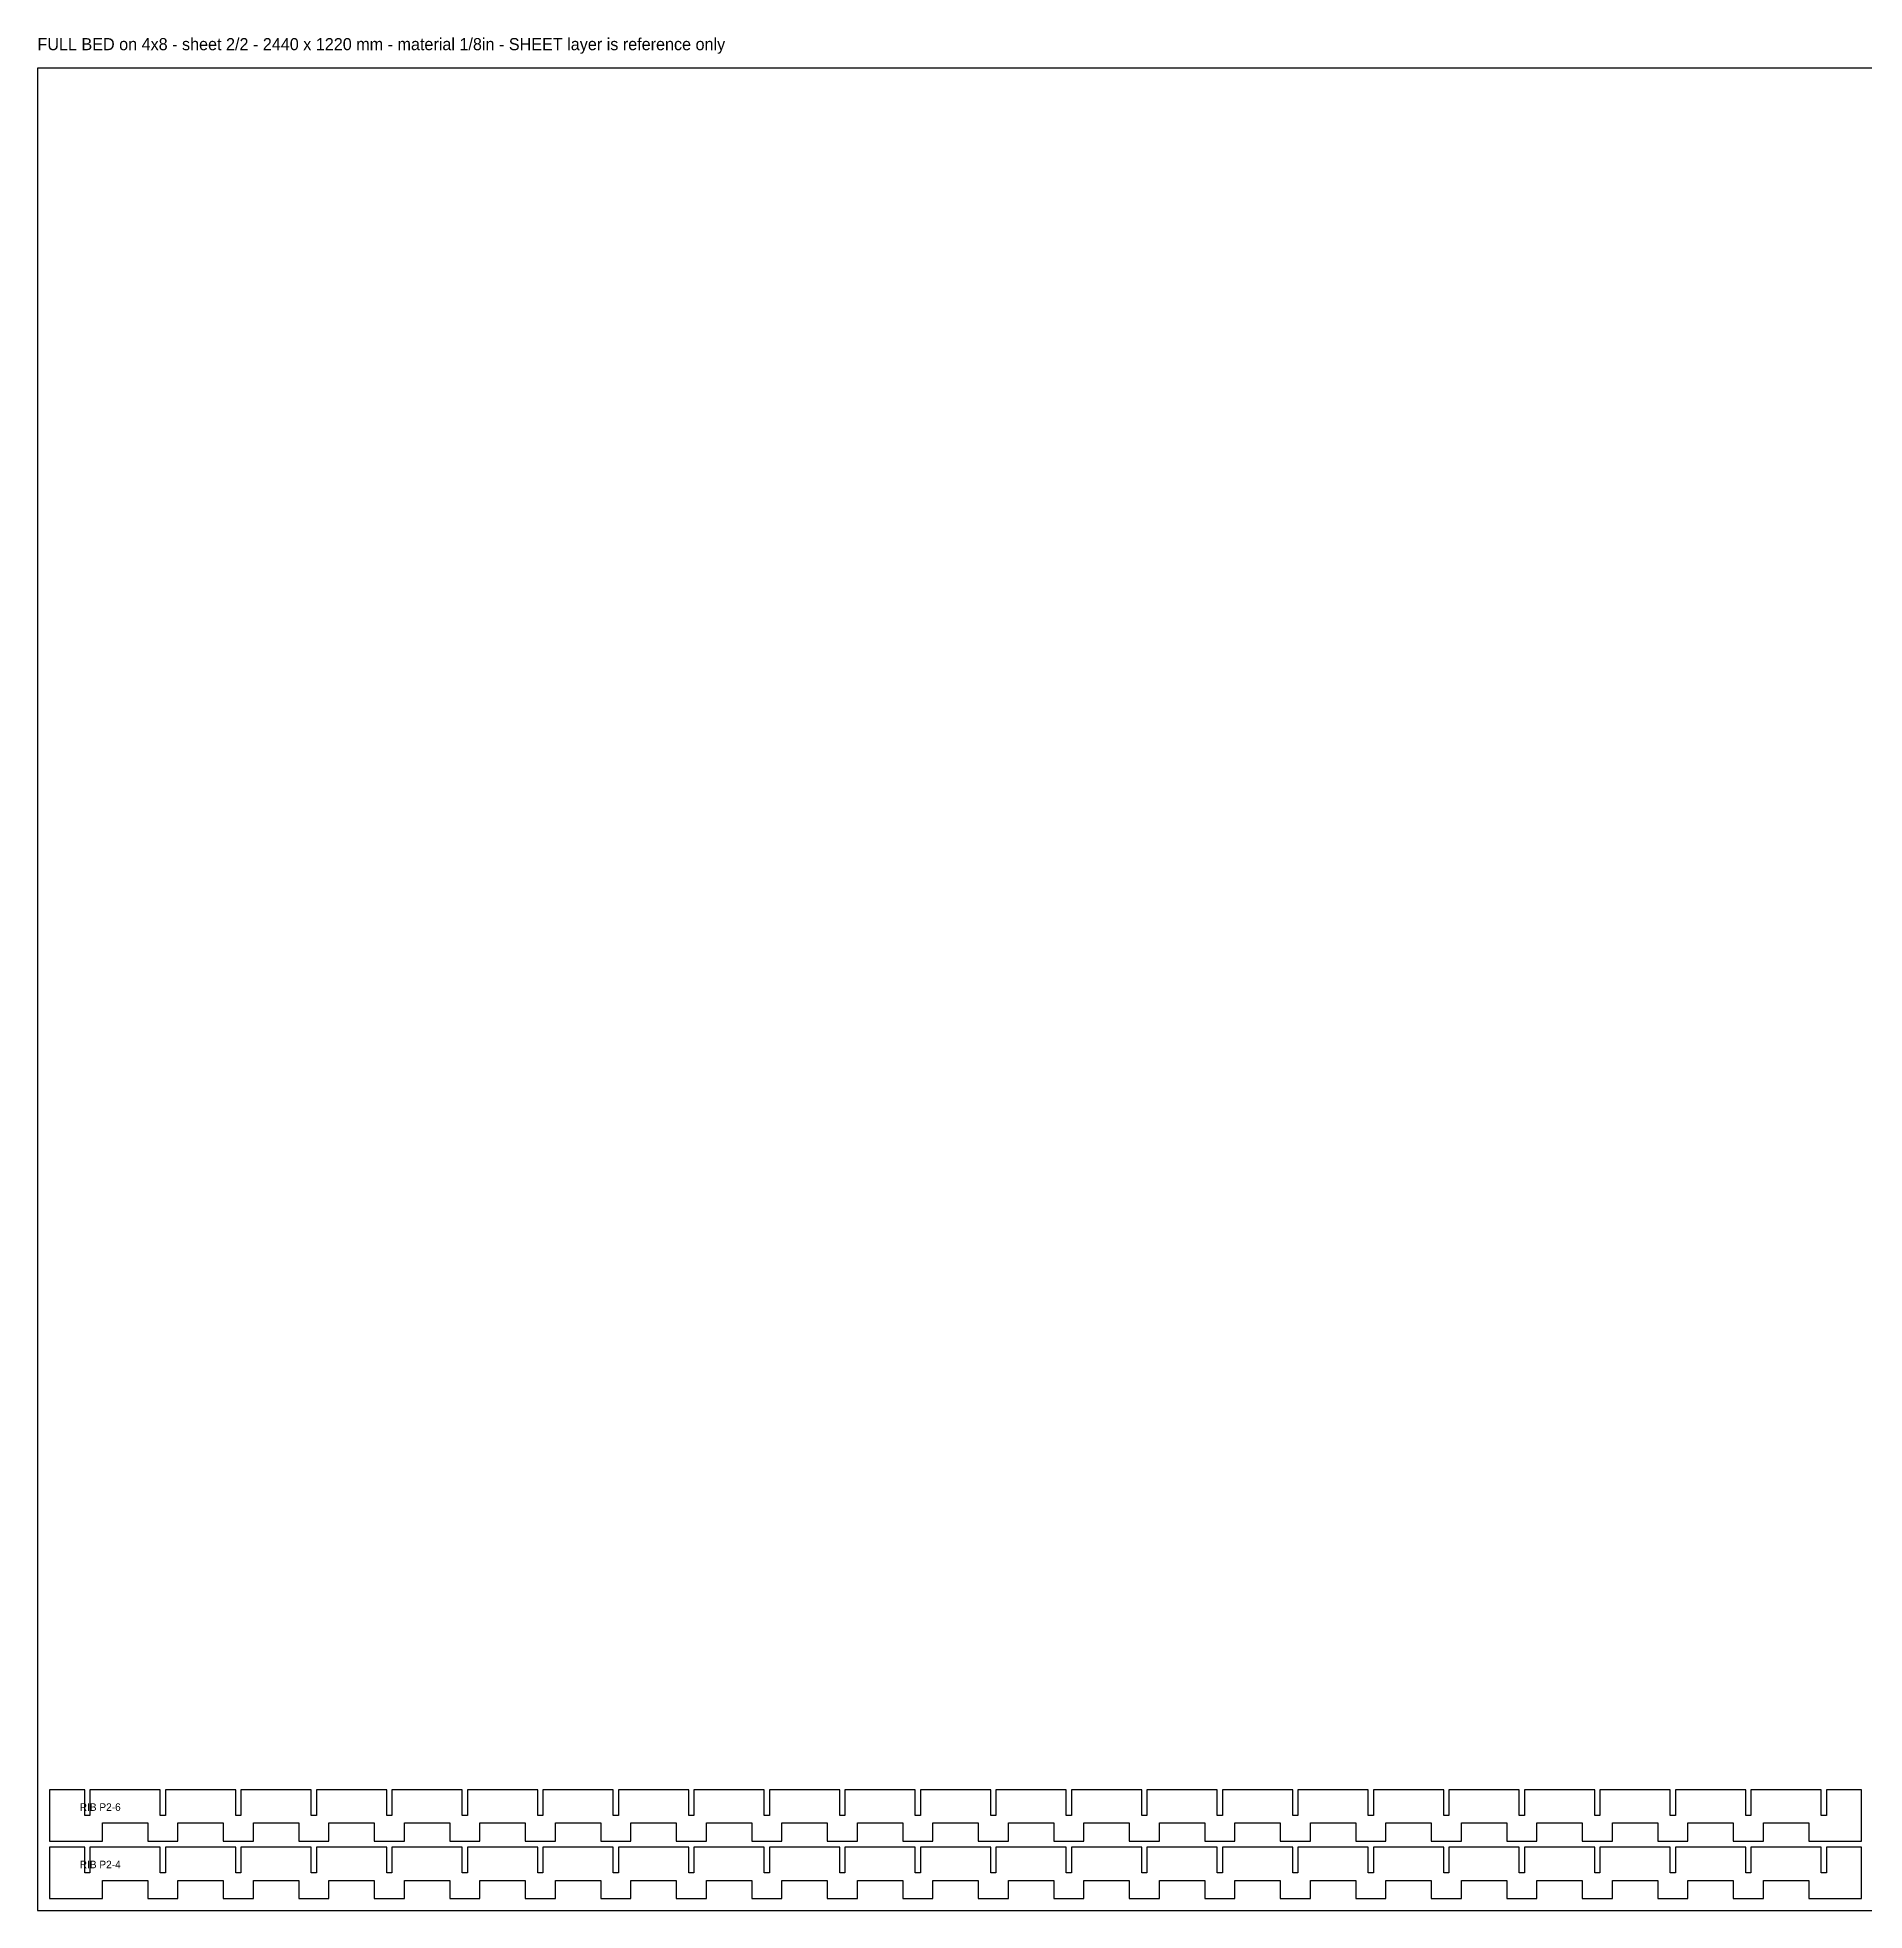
# Model space of a CAD drawing. Header units: millimetres. Extents: x 0 to 2440, y 0 to 2610.
# Drawn here: x 0 to 1210, y 1370 to 2610 of the extents above; entities that cross this region are included whole.
import ezdxf

# ---------------------------------------------------------------- set-up
doc = ezdxf.new("R2010")
doc.units = ezdxf.units.MM
for name, color, linetype in [('CUT', 1, 'Continuous'), ('LABELS', 3, 'Continuous'), ('SHEET', 8, 'Continuous')]:
    doc.layers.add(name, color=color, linetype=linetype)

msp = doc.modelspace()

# ---------------------------------------------------------------- linework, layer by layer
at = {"layer": 'CUT'}
for points in [[(8, 1416), (43, 1416), (43, 1428), (73, 1428), (73, 1416), (93, 1416), (93, 1428), (123, 1428), (123, 1416), (143, 1416), (143, 1428), (173, 1428), (173, 1416), (193, 1416), (193, 1428), (223, 1428), (223, 1416), (243, 1416), (243, 1428), (273, 1428), (273, 1416), (293, 1416), (293, 1428), (323, 1428), (323, 1416), (343, 1416), (343, 1428), (373, 1428), (373, 1416), (393, 1416), (393, 1428), (423, 1428), (423, 1416), (443, 1416), (443, 1428), (473, 1428), (473, 1416), (493, 1416), (493, 1428), (523, 1428), (523, 1416), (543, 1416), (543, 1428), (573, 1428), (573, 1416), (593, 1416), (593, 1428), (623, 1428), (623, 1416), (643, 1416), (643, 1428), (673, 1428), (673, 1416), (693, 1416), (693, 1428), (723, 1428), (723, 1416), (743, 1416), (743, 1428), (773, 1428), (773, 1416), (793, 1416), (793, 1428), (823, 1428), (823, 1416), (843, 1416), (843, 1428), (873, 1428), (873, 1416), (893, 1416), (893, 1428), (923, 1428), (923, 1416), (943, 1416), (943, 1428), (973, 1428), (973, 1416), (993, 1416), (993, 1428), (1023, 1428), (1023, 1416), (1043, 1416), (1043, 1428), (1073, 1428), (1073, 1416), (1093, 1416), (1093, 1428), (1123, 1428), (1123, 1416), (1143, 1416), (1143, 1428), (1173, 1428), (1173, 1416), (1208, 1416), (1208, 1450), (1184.7, 1450), (1184.7, 1433), (1181.3, 1433), (1181.3, 1450), (1134.7, 1450), (1134.7, 1433), (1131.3, 1433), (1131.3, 1450), (1084.7, 1450), (1084.7, 1433), (1081.3, 1433), (1081.3, 1450), (1034.7, 1450), (1034.7, 1433), (1031.3, 1433), (1031.3, 1450), (984.7, 1450), (984.7, 1433), (981.3, 1433), (981.3, 1450), (934.7, 1450), (934.7, 1433), (931.3, 1433), (931.3, 1450), (884.7, 1450), (884.7, 1433), (881.3, 1433), (881.3, 1450), (834.7, 1450), (834.7, 1433), (831.3, 1433), (831.3, 1450), (784.7, 1450), (784.7, 1433), (781.3, 1433), (781.3, 1450), (734.7, 1450), (734.7, 1433), (731.3, 1433), (731.3, 1450), (684.7, 1450), (684.7, 1433), (681.3, 1433), (681.3, 1450), (634.7, 1450), (634.7, 1433), (631.3, 1433), (631.3, 1450), (584.7, 1450), (584.7, 1433), (581.3, 1433), (581.3, 1450), (534.7, 1450), (534.7, 1433), (531.3, 1433), (531.3, 1450), (484.7, 1450), (484.7, 1433), (481.3, 1433), (481.3, 1450), (434.7, 1450), (434.7, 1433), (431.3, 1433), (431.3, 1450), (384.7, 1450), (384.7, 1433), (381.3, 1433), (381.3, 1450), (334.7, 1450), (334.7, 1433), (331.3, 1433), (331.3, 1450), (284.7, 1450), (284.7, 1433), (281.3, 1433), (281.3, 1450), (234.7, 1450), (234.7, 1433), (231.3, 1433), (231.3, 1450), (184.7, 1450), (184.7, 1433), (181.3, 1433), (181.3, 1450), (134.7, 1450), (134.7, 1433), (131.3, 1433), (131.3, 1450), (84.7, 1450), (84.7, 1433), (81.3, 1433), (81.3, 1450), (34.7, 1450), (34.7, 1433), (31.3, 1433), (31.3, 1450), (8, 1450)], [(8, 1378), (43, 1378), (43, 1390), (73, 1390), (73, 1378), (93, 1378), (93, 1390), (123, 1390), (123, 1378), (143, 1378), (143, 1390), (173, 1390), (173, 1378), (193, 1378), (193, 1390), (223, 1390), (223, 1378), (243, 1378), (243, 1390), (273, 1390), (273, 1378), (293, 1378), (293, 1390), (323, 1390), (323, 1378), (343, 1378), (343, 1390), (373, 1390), (373, 1378), (393, 1378), (393, 1390), (423, 1390), (423, 1378), (443, 1378), (443, 1390), (473, 1390), (473, 1378), (493, 1378), (493, 1390), (523, 1390), (523, 1378), (543, 1378), (543, 1390), (573, 1390), (573, 1378), (593, 1378), (593, 1390), (623, 1390), (623, 1378), (643, 1378), (643, 1390), (673, 1390), (673, 1378), (693, 1378), (693, 1390), (723, 1390), (723, 1378), (743, 1378), (743, 1390), (773, 1390), (773, 1378), (793, 1378), (793, 1390), (823, 1390), (823, 1378), (843, 1378), (843, 1390), (873, 1390), (873, 1378), (893, 1378), (893, 1390), (923, 1390), (923, 1378), (943, 1378), (943, 1390), (973, 1390), (973, 1378), (993, 1378), (993, 1390), (1023, 1390), (1023, 1378), (1043, 1378), (1043, 1390), (1073, 1390), (1073, 1378), (1093, 1378), (1093, 1390), (1123, 1390), (1123, 1378), (1143, 1378), (1143, 1390), (1173, 1390), (1173, 1378), (1208, 1378), (1208, 1412), (1184.7, 1412), (1184.7, 1395), (1181.3, 1395), (1181.3, 1412), (1134.7, 1412), (1134.7, 1395), (1131.3, 1395), (1131.3, 1412), (1084.7, 1412), (1084.7, 1395), (1081.3, 1395), (1081.3, 1412), (1034.7, 1412), (1034.7, 1395), (1031.3, 1395), (1031.3, 1412), (984.7, 1412), (984.7, 1395), (981.3, 1395), (981.3, 1412), (934.7, 1412), (934.7, 1395), (931.3, 1395), (931.3, 1412), (884.7, 1412), (884.7, 1395), (881.3, 1395), (881.3, 1412), (834.7, 1412), (834.7, 1395), (831.3, 1395), (831.3, 1412), (784.7, 1412), (784.7, 1395), (781.3, 1395), (781.3, 1412), (734.7, 1412), (734.7, 1395), (731.3, 1395), (731.3, 1412), (684.7, 1412), (684.7, 1395), (681.3, 1395), (681.3, 1412), (634.7, 1412), (634.7, 1395), (631.3, 1395), (631.3, 1412), (584.7, 1412), (584.7, 1395), (581.3, 1395), (581.3, 1412), (534.7, 1412), (534.7, 1395), (531.3, 1395), (531.3, 1412), (484.7, 1412), (484.7, 1395), (481.3, 1395), (481.3, 1412), (434.7, 1412), (434.7, 1395), (431.3, 1395), (431.3, 1412), (384.7, 1412), (384.7, 1395), (381.3, 1395), (381.3, 1412), (334.7, 1412), (334.7, 1395), (331.3, 1395), (331.3, 1412), (284.7, 1412), (284.7, 1395), (281.3, 1395), (281.3, 1412), (234.7, 1412), (234.7, 1395), (231.3, 1395), (231.3, 1412), (184.7, 1412), (184.7, 1395), (181.3, 1395), (181.3, 1412), (134.7, 1412), (134.7, 1395), (131.3, 1395), (131.3, 1412), (84.7, 1412), (84.7, 1395), (81.3, 1395), (81.3, 1412), (34.7, 1412), (34.7, 1395), (31.3, 1395), (31.3, 1412), (8, 1412)]]:
    msp.add_lwpolyline(points, close=True, dxfattribs=at)
at = {"layer": 'SHEET'}
msp.add_lwpolyline([(0, 1370), (2440, 1370), (2440, 2590), (0, 2590)], close=True, dxfattribs=at)

# ---------------------------------------------------------------- texts
at = {"layer": 'LABELS'}
for s, height, p in [('FULL BED on 4x8 - sheet 2/2 - 2440 x 1220 mm - material 1/8in - SHEET layer is reference only', 8, (0, 2602)), ('RIB P2-6', 5, (28, 1436)), ('RIB P2-4', 5, (28, 1398))]:
    msp.add_text(s, height=height, dxfattribs=at).set_placement(p)

doc.saveas('drawing.dxf')
